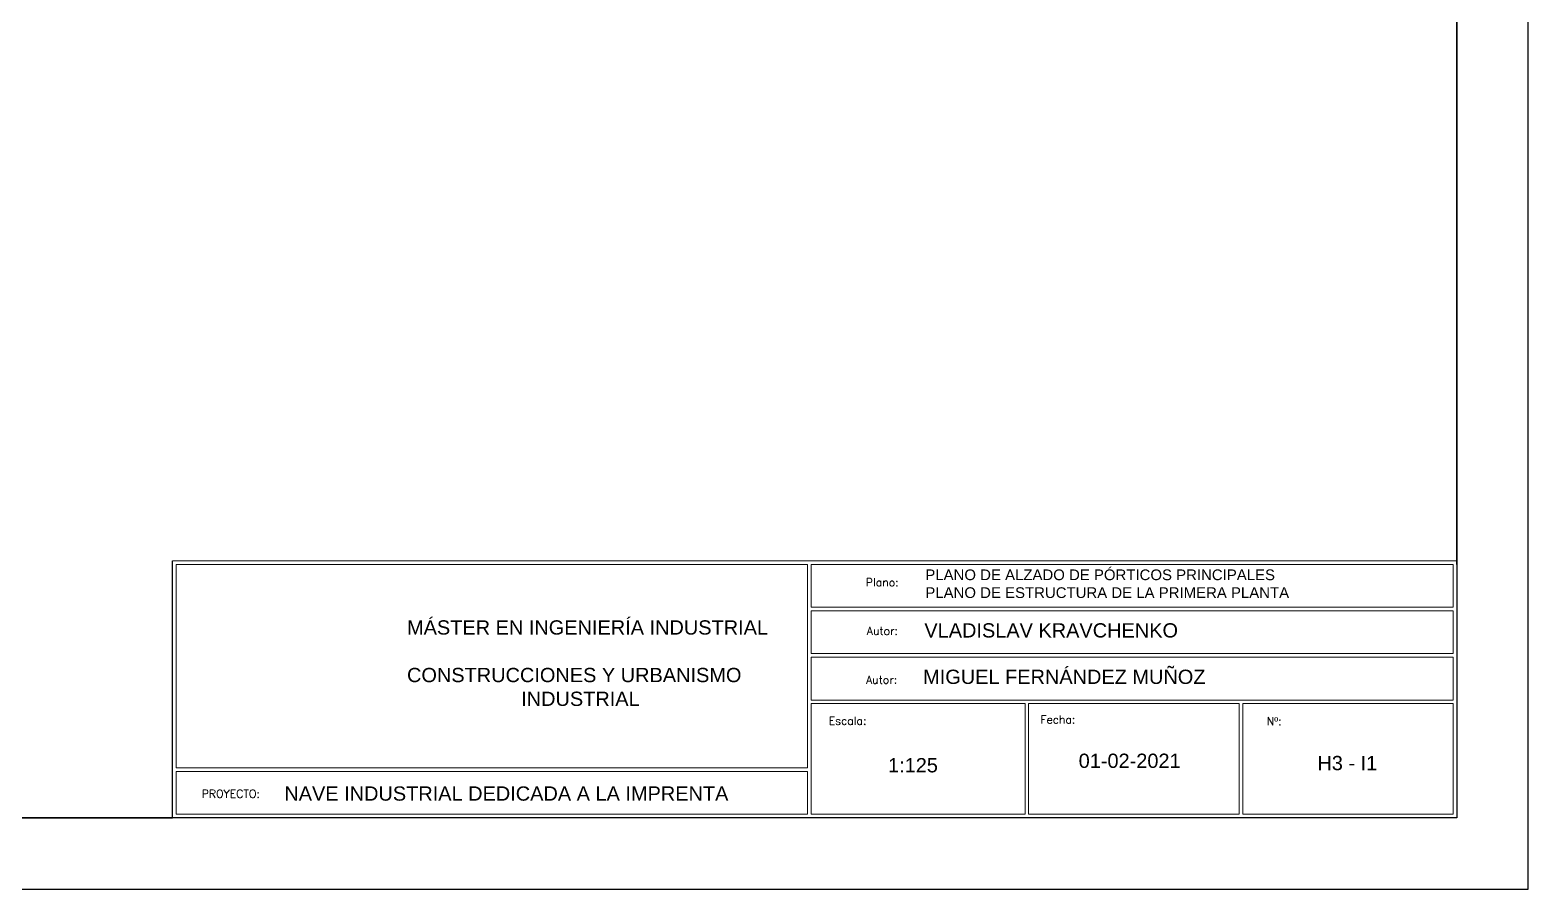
# Model space of a CAD drawing. Header units: inches. Extents: x 72863 to 72995, y 49095 to 49225.
# Drawn here: x 72973.65 to 72994.65, y 49195.01 to 49207.05 of the extents above; entities that cross this region are included whole.
import ezdxf

# ---------------------------------------------------------------- set-up
doc = ezdxf.new("R2010")
doc.units = ezdxf.units.IN
doc.layers.get('0').update_dxf_attribs({"lineweight": 15})
doc.layers.add('VG', color=7, linetype='Continuous')
doc.styles.get("Standard").update_dxf_attribs({"font": 'arial.ttf'})

# ---------------------------------------------------------------- blocks, each defined once
blk = doc.blocks.new('PLANTILLA')
for p, q in [((72903.71, 49199.611), (72885.71, 49199.611)), ((72885.71, 49199.611), (72885.71, 49196.011)), ((72885.76, 49196.711), (72885.76, 49199.561)), ((72885.76, 49199.561), (72894.61, 49199.561)), ((72894.61, 49199.561), (72894.61, 49198.911)), ((72894.66, 49199.561), (72903.66, 49199.561)), ((72894.66, 49198.961), (72894.66, 49199.561)), ((72903.66, 49199.561), (72903.66, 49198.961)), ((72903.71, 49196.011), (72903.71, 49199.611)), ((72894.61, 49198.911), (72894.61, 49198.261)), ((72903.66, 49198.961), (72894.66, 49198.961)), ((72894.66, 49198.911), (72903.66, 49198.911)), ((72894.66, 49198.311), (72894.66, 49198.911)), ((72903.66, 49198.911), (72903.66, 49198.311)), ((72894.61, 49198.261), (72894.61, 49197.611)), ((72903.66, 49198.311), (72894.66, 49198.311)), ((72894.66, 49198.261), (72903.66, 49198.261)), ((72894.66, 49197.661), (72894.66, 49198.261)), ((72903.66, 49198.261), (72903.66, 49197.661)), ((72894.61, 49197.611), (72894.61, 49196.711)), ((72903.66, 49197.661), (72894.66, 49197.661)), ((72894.66, 49197.611), (72897.66, 49197.611)), ((72894.66, 49197.611), (72894.66, 49196.061)), ((72897.66, 49196.061), (72897.66, 49197.611)), ((72897.71, 49197.611), (72900.66, 49197.611)), ((72897.71, 49196.061), (72897.71, 49197.611)), ((72900.66, 49196.061), (72900.66, 49197.611)), ((72900.71, 49197.611), (72903.66, 49197.611)), ((72900.71, 49196.061), (72900.71, 49197.611)), ((72903.66, 49197.611), (72903.66, 49196.061)), ((72885.76, 49196.711), (72894.61, 49196.711)), ((72885.76, 49196.061), (72885.76, 49196.661)), ((72894.61, 49196.661), (72885.76, 49196.661)), ((72894.61, 49196.661), (72894.61, 49196.061)), ((72885.71, 49196.011), (72903.71, 49196.011)), ((72894.61, 49196.061), (72885.76, 49196.061)), ((72897.66, 49196.061), (72894.66, 49196.061)), ((72900.66, 49196.061), (72897.71, 49196.061)), ((72903.66, 49196.061), (72900.71, 49196.061))]:
    blk.add_line(p, q)
at = {"layer": 'VG'}
for p, q in [((72904.71, 49195.011), (72904.71, 49224.711)), ((72903.71, 49223.711), (72903.71, 49196.011)), ((72903.71, 49196.011), (72864.71, 49196.011)), ((72862.71, 49195.011), (72904.71, 49195.011))]:
    blk.add_line(p, q, dxfattribs=at)
blk.add_lwpolyline([(72903.71, 49199.561), (72903.71, 49223.711), (72864.71, 49223.711), (72864.71, 49196.011), (72885.71, 49196.011), (72885.71, 49199.611)], dxfattribs=at)
at = {"char_height": 0.11204, "attachment_point": 1}
for s, insert in [('{\\Fsimplex8|c0;Plano:}', (72895.427, 49199.367)), ('{\\Fsimplex8|c0;Autor:}', (72895.441, 49198.685)), ('{\\Fsimplex8|c0;Autor:}', (72895.43, 49198.002)), ('{\\Fsimplex8|c0;Escala:}', (72894.907, 49197.426)), ('{\\Fsimplex8|c0;Fecha:}', (72897.875, 49197.443)), ('{\\Fsimplex8|c0;Nº:}', (72901.047, 49197.419)), ('{\\Fsimplex8|c0;PROYECTO:}', (72886.117, 49196.403))]:
    blk.add_mtext(s, dxfattribs=dict(at, insert=insert))
at = {"char_height": 0.2, "attachment_point": 1}
for s, width, insert in [('MÁSTER EN INGENIERÍA INDUSTRIAL\\P\\PCONSTRUCCIONES Y URBANISMO\\P^I^IINDUSTRIAL', 5.52485, (72888.996, 49198.778)), ('VLADISLAV KRAVCHENKO', 6.14205, (72896.248, 49198.737)), ('MIGUEL FERNÁNDEZ MUÑOZ', 6.14205, (72896.231, 49198.086)), ('01-02-2021', 2.08938, (72898.411, 49196.909)), ('NAVE INDUSTRIAL DEDICADA A LA IMPRENTA', 6.85352, (72887.276, 49196.45))]:
    blk.add_mtext_dynamic_manual_height_columns(s, width=width, gutter_width=1, heights=[0], dxfattribs=dict(at, insert=insert))

msp = doc.modelspace()

# ---------------------------------------------------------------- block references
msp.add_blockref('PLANTILLA', (89.9371, 0))

# ---------------------------------------------------------------- texts
at = {"attachment_point": 1}
for s, width, insert, char_height in [('PLANO DE ALZADO DE PÓRTICOS PRINCIPALES\\PPLANO DE ESTRUCTURA DE LA PRIMERA PLANTA', 7.513777, (72986.1986, 49199.491), 0.15), ('1:125', 2.031377, (72985.6759, 49196.8467), 0.2), ('H3 - I1', 2.031377, (72991.6948, 49196.8773), 0.2)]:
    msp.add_mtext_dynamic_manual_height_columns(s, width=width, gutter_width=1, heights=[0], dxfattribs=dict(at, insert=insert, char_height=char_height))

doc.saveas('drawing.dxf')
